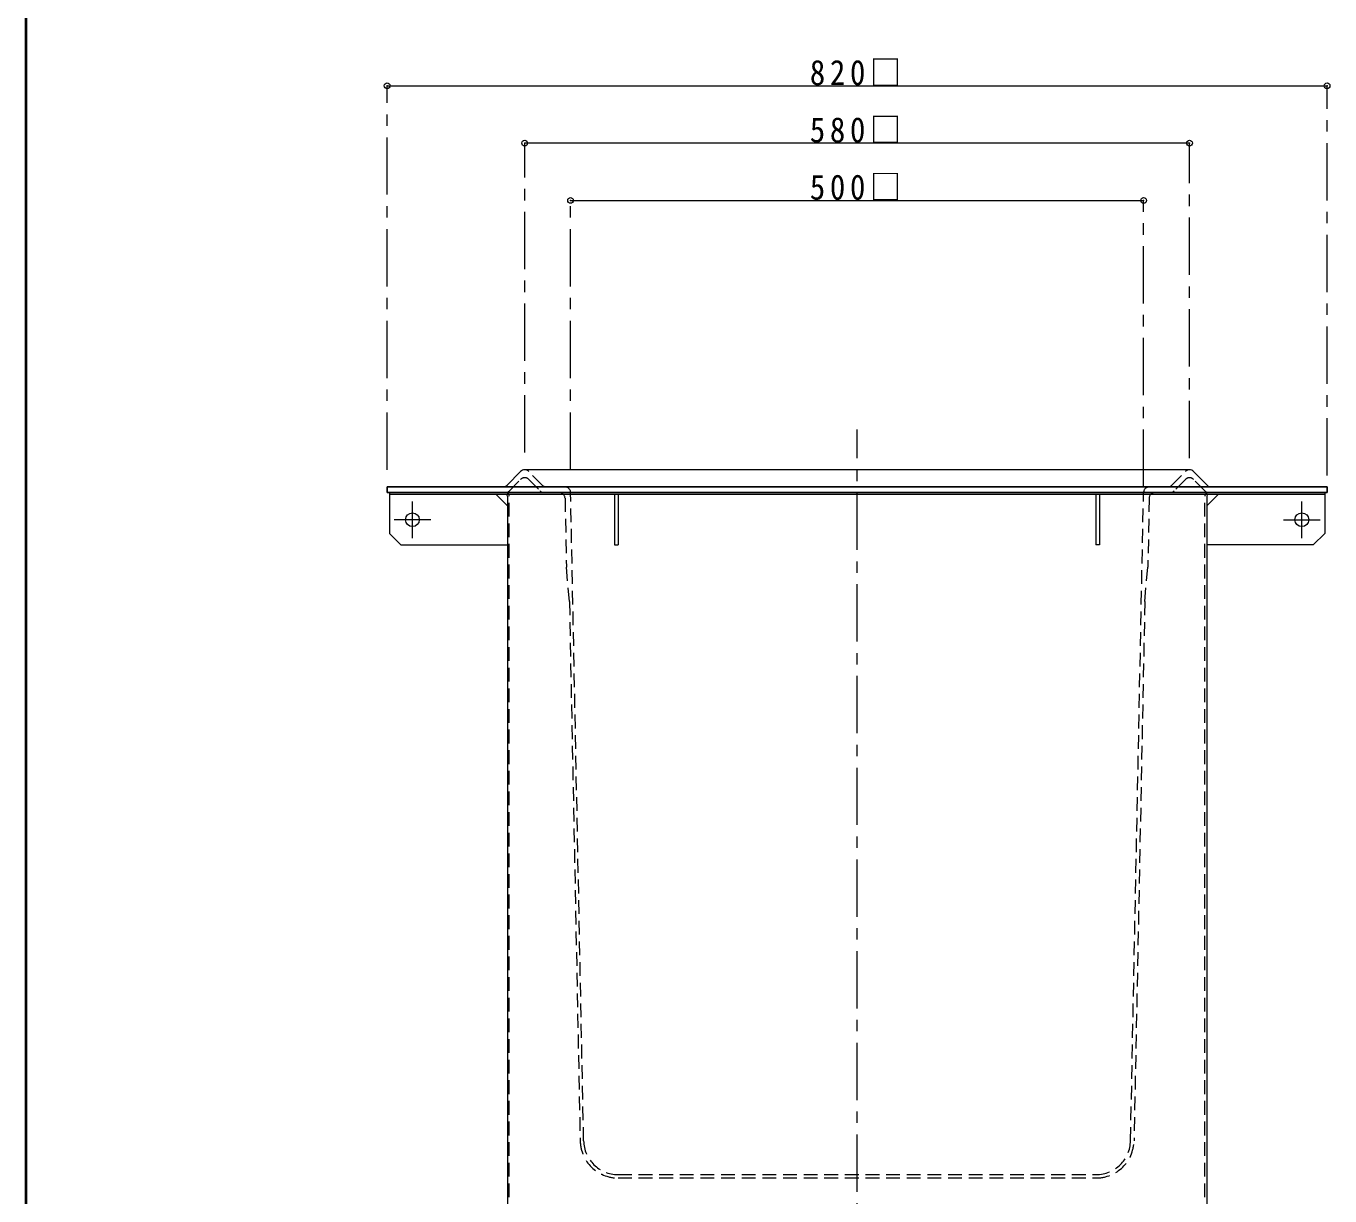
# Model space of a CAD drawing. Units: millimetres at full size, sheet at 1:10; details may follow other scales. Extents: x -2106 to 1944, y -1394 to 1416.
# Drawn here: x -2106 to -968, y -847 to 173 of the extents above; entities that cross this region are included whole.
import ezdxf

# ---------------------------------------------------------------- set-up
doc = ezdxf.new("R2010")
doc.units = ezdxf.units.MM
doc.header["$LTSCALE"] = 10
doc.header["$PDMODE"] = 32
doc.header["$PDSIZE"] = 5
doc.linetypes.add('CHAIN1', pattern=[8, 5, -1, 1, -1])
doc.linetypes.add('DASHED1', pattern=[1.8, 1.2, -0.6])
doc.layers.add('0-0_ﾚｲﾔ1', color=4, linetype='Continuous', lineweight=9)
doc.styles.add('ＭＳ ゴシック', font='')
doc.styles.get('ＭＳ ゴシック').set_extended_font_data('MS Gothic')

msp = doc.modelspace()

# ---------------------------------------------------------------- linework, layer by layer
at = {"layer": '0-0_ﾚｲﾔ1', "color": 1, "lineweight": 40}
msp.add_line((-2105.72, -1393.73), (-2105.72, 1416.27), dxfattribs=at)
at = {"layer": '0-0_ﾚｲﾔ1', "linetype": 'CHAIN1'}
for p, q in [((-1790.72, -213.73), (-1790.72, 121.27)), ((-970.72, -218.73), (-970.72, 121.27)), ((-1670.72, -198.73), (-1670.72, 71.27)), ((-1090.72, -203.73), (-1090.72, 71.27)), ((-1630.72, -213.73), (-1630.72, 21.27)), ((-1130.72, -228.73), (-1130.72, 21.27)), ((-1380.72, -923.73), (-1380.72, -178.73)), ((-1768.72, -273.33), (-1768.72, -241.33)), ((-992.72, -273.33), (-992.72, -241.33)), ((-1752.72, -257.33), (-1784.72, -257.33)), ((-1008.72, -257.33), (-976.72, -257.33))]:
    msp.add_line(p, q, dxfattribs=at)
at = {"layer": '0-0_ﾚｲﾔ1'}
for p, q in [((-1790.72, 121.27), (-970.72, 121.27)), ((-1090.72, 71.27), (-1670.72, 71.27)), ((-1630.72, 21.27), (-1130.72, 21.27)), ((-1788.72, -235.33), (-1788.72, -269.33)), ((-1695.72, -235.33), (-1685.72, -245.33)), ((-1065.72, -235.33), (-1075.72, -245.33)), ((-972.72, -235.33), (-972.72, -269.33)), ((-1788.72, -269.33), (-1778.72, -279.33)), ((-972.72, -269.33), (-982.72, -279.33)), ((-1778.72, -279.33), (-1685.72, -279.33)), ((-982.72, -279.33), (-1075.72, -279.33))]:
    msp.add_line(p, q, dxfattribs=at)
at = {"layer": '0-0_ﾚｲﾔ1', "color": 7, "lineweight": 18}
for p, q in [((-1686.04, -227.23), (-1674.29, -215.23)), ((-1090.72, -213.73), (-1670.72, -213.73)), ((-1075.4, -227.23), (-1087.15, -215.23)), ((-1788.72, -233.73), (-1788.72, -235.33)), ((-972.72, -235.33), (-1788.72, -235.33)), ((-1685.72, -236.93), (-1685.72, -868.73)), ((-1592.32, -235.33), (-1592.32, -279.33)), ((-1589.12, -235.33), (-1589.12, -279.33)), ((-1172.32, -235.33), (-1172.32, -279.33)), ((-1169.12, -235.33), (-1169.12, -279.33)), ((-1075.72, -236.93), (-1075.72, -868.73)), ((-972.72, -233.73), (-972.72, -235.33)), ((-1592.32, -279.33), (-1589.12, -279.33)), ((-1169.12, -279.33), (-1172.32, -279.33))]:
    msp.add_line(p, q, dxfattribs=at)
at = {"layer": '0-0_ﾚｲﾔ1', "linetype": 'DASHED1'}
for p, q in [((-1655.4, -227.23), (-1667.15, -215.23)), ((-1106.04, -227.23), (-1094.29, -215.23)), ((-1684.08, -232.23), (-1674.29, -222.23)), ((-1667.15, -222.23), (-1657.36, -232.23)), ((-1094.29, -222.23), (-1104.08, -232.23)), ((-1077.36, -232.23), (-1087.15, -222.23)), ((-1684.12, -884.53), (-1684.12, -236.93)), ((-1635.52, -238.63), (-1634.32, -298.73)), ((-1619.31, -799.33), (-1630.62, -233.63)), ((-1142.13, -799.33), (-1130.82, -233.63)), ((-1125.92, -238.63), (-1127.12, -298.73)), ((-1077.32, -884.53), (-1077.32, -236.93)), ((-1631.72, -328.73), (-1634.32, -298.73)), ((-1129.72, -328.73), (-1127.12, -298.73)), ((-1631.72, -328.73), (-1622.31, -799.39)), ((-1129.72, -328.73), (-1139.13, -799.39)), ((-1589.31, -828.73), (-1172.13, -828.73)), ((-1589.31, -831.73), (-1172.13, -831.73))]:
    msp.add_line(p, q, dxfattribs=at)
at = {"layer": '0-0_ﾚｲﾔ1', "color": 5, "lineweight": 25}
for p, q in [((-1790.72, -228.73), (-1790.72, -233.73)), ((-970.72, -228.73), (-1790.72, -228.73)), ((-970.72, -233.73), (-1790.72, -233.73)), ((-970.72, -228.73), (-970.72, -233.73))]:
    msp.add_line(p, q, dxfattribs=at)
at = {"layer": '0-0_ﾚｲﾔ1'}
for centre in [(-1768.72, -257.33), (-992.72, -257.33)]:
    msp.add_circle(centre, 6, dxfattribs=at)
at = {"layer": '0-0_ﾚｲﾔ1', "color": 7, "lineweight": 18}
for centre, radius, start, end in [((-1670.72, -218.73), 5, 90, 135.6053), ((-1090.72, -218.73), 5, 44.3947, 90), ((-1689.61, -223.73), 5, 270, 315.6053), ((-1071.83, -223.73), 5, 224.3947, 270), ((-1687.32, -236.93), 1.6, 0, 90), ((-1074.12, -236.93), 1.6, 90, 180)]:
    msp.add_arc(centre, radius, start, end, dxfattribs=at)
at = {"layer": '0-0_ﾚｲﾔ1', "linetype": 'DASHED1'}
for centre, radius, start, end in [((-1670.72, -218.73), 5, 44.3947, 90), ((-1090.72, -218.73), 5, 90, 135.6053), ((-1670.72, -225.73), 5, 44.3947, 135.6053), ((-1651.83, -223.73), 5, 224.3947, 270), ((-1109.61, -223.73), 5, 270, 315.6053), ((-1090.72, -225.73), 5, 44.3947, 135.6053), ((-1687.65, -228.73), 5, 270, 315.6053), ((-1687.32, -236.93), 3.2, 0, 90), ((-1653.79, -228.73), 5, 224.3947, 270), ((-1640.52, -238.73), 5, 1.14576, 90), ((-1635.62, -233.73), 5, 1.14576, 90), ((-1125.82, -233.73), 5, 90, 178.85424), ((-1120.92, -238.73), 5, 90, 178.85424), ((-1107.65, -228.73), 5, 270, 315.6053), ((-1073.79, -228.73), 5, 224.3947, 270), ((-1074.12, -236.93), 3.2, 90, 180), ((-1589.31, -798.73), 33, 181.14576, 270), ((-1589.31, -798.73), 30, 181.14576, 270), ((-1172.13, -798.73), 30, 270, 358.85424), ((-1172.13, -798.73), 33, 270, 358.85424)]:
    msp.add_arc(centre, radius, start, end, dxfattribs=at)
at = {"layer": '0-0_ﾚｲﾔ1'}
for p in [(-1790.72, 121.27), (-970.72, 121.27), (-1670.72, 71.27), (-1090.72, 71.27), (-1630.72, 21.27), (-1130.72, 21.27)]:
    msp.add_point(p, dxfattribs=at)

# ---------------------------------------------------------------- texts
at = {"layer": '0-0_ﾚｲﾔ1', "color": 7, "char_height": 21.99, "attachment_point": 7, "style": 'ＭＳ ゴシック'}
for s, insert in [('\\T1.3;\\W0.9;820□', (-1421.97, 121.27)), ('\\T1.3;\\W0.9;580□', (-1421.97, 71.27)), ('\\T1.3;\\W0.9;500□', (-1421.97, 21.27))]:
    msp.add_mtext(s, dxfattribs=dict(at, insert=insert))

doc.saveas('drawing.dxf')
